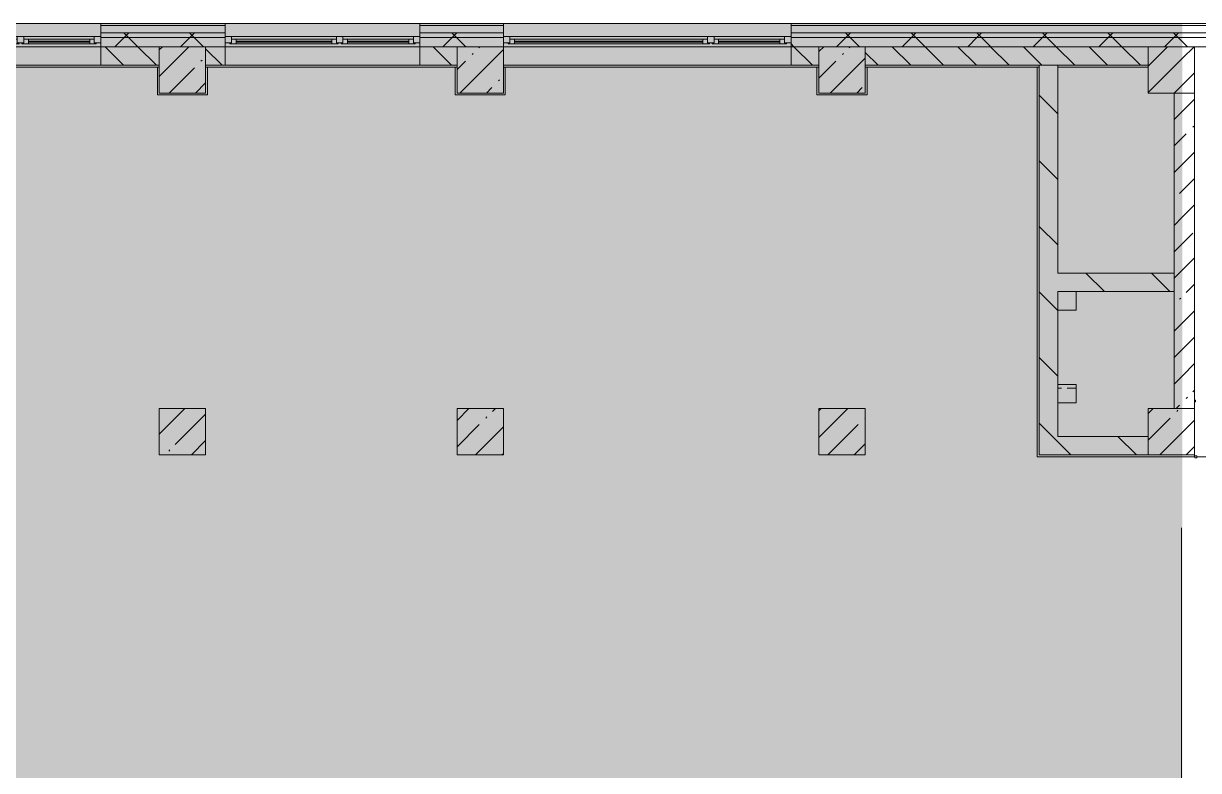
# Model space of a CAD drawing. Header units: millimetres. Extents: x 35378 to 237579, y -8553 to 29000.
# Drawn here: x 180471 to 193137, y 19298 to 27350 of the extents above; entities that cross this region are included whole.
import ezdxf

# ---------------------------------------------------------------- set-up
doc = ezdxf.new("R2010")
doc.units = ezdxf.units.MM
doc.linetypes.add('200_ШТРИХ__ш1_п0_6_', pattern=[160, 100, -60])
doc.layers.add('A-DETL-GENF-3', color=7, linetype='Continuous', lineweight=9, true_color=0xc0c0c0, transparency=0.4)
for name, color, linetype, lineweight in [('A-DETL-MBND', 7, '200_ШТРИХ__ш1_п0_6_', 9), ('A-WALL', 7, 'Continuous', 9), ('A-WALL-4', 7, 'Continuous', 5), ('I-WALL-3', 7, 'Continuous', 5), ('S-COLS-1', 7, 'Continuous', 5), ('Оси', 7, 'Continuous', 9)]:
    doc.layers.add(name, color=color, linetype=linetype, lineweight=lineweight)
for name, color, linetype, lineweight, true_color in [('A-FLOR-1', 7, 'Continuous', 5, 0xb7b7b7), ('A-FLOR-2', 7, 'Continuous', 5, 0xaaaaaa), ('A-GLAZ-3', 7, 'Continuous', 5, 0x737373), ('A-WALL-5', 7, 'Continuous', 5, 0x737373), ('A-WALL-6', 7, 'Continuous', 9, 0x737373), ('I-WALL-2', 7, 'Continuous', 5, 0x737373), ('S-COLS-2', 7, 'Continuous', 5, 0x737373)]:
    doc.layers.add(name, color=color, linetype=linetype, lineweight=lineweight, true_color=true_color)
pattern_1 = [(45, (108394.95, 0), (-285.1231, 285.1231), []), (45, (108680.07, 0), (-285.1231, 285.1231), [504.031, -100.806, 16.764, -84.042])]
pattern_2 = [(45, (-84450, -22950), (-285.1231, 285.1231), []), (45, (-84164.88, -22950), (-285.1231, 285.1231), [504.031, -100.806, 16.764, -84.042])]
pattern_3 = [(45, (108394.95, 0), (-353.5534, 353.5534), []), (135, (108394.95, 0), (-353.5534, -353.5534), [])]
pattern_4 = [(135, (108394.95, 0), (-353.5534, -353.5534), [])]

# ---------------------------------------------------------------- blocks, each defined once
blk = doc.blocks.new('BSC_Колонна _Прямоугольная - 500х500-23287078-3_5_2_птичка')
at = {"layer": 'S-COLS-1'}
h = blk.add_hatch(dxfattribs=at)
h.set_pattern_fill('FP_95', color=256, style=0, pattern_type=2)
h.set_pattern_definition(pattern_2)
h.paths.add_polyline_path([(120, -250), (120, 250), (-250, 250), (-250, -250)])
h = blk.add_hatch(dxfattribs=at)
h.set_pattern_fill('FP_95', color=256, style=0, pattern_type=2)
h.set_pattern_definition(pattern_2)
h.paths.add_polyline_path([(250, -250), (250, 250), (120, 250), (120, -250)])
for p, q in [((250, 250), (120, 250)), ((250, -250), (250, 250)), ((120, -250), (250, -250))]:
    blk.add_line(p, q, dxfattribs=at)
at = {"layer": 'S-COLS-2'}
for p, q in [((120, 250), (-250, 250)), ((-250, 250), (-250, -250)), ((-250, -250), (120, -250))]:
    blk.add_line(p, q, dxfattribs=at)
blk = doc.blocks.new('BSC_Колонна _Прямоугольная - 500х500-V86-3_5_2_птичка')
at = {"layer": 'S-COLS-1'}
h = blk.add_hatch(dxfattribs=at)
h.set_pattern_fill('FP_112', color=256, style=0, pattern_type=2)
h.set_pattern_definition([(45, (-77000, -22950), (-285.1231, 285.1231), []), (45, (-76714.88, -22950), (-285.1231, 285.1231), [504.031, -100.806, 16.764, -84.042])])
h.paths.add_polyline_path([(250, -250), (250, 250), (-250, 250), (-250, -250)])
at = {"layer": 'S-COLS-2'}
for p, q in [((250, 250), (-250, 250)), ((-250, 250), (-250, -250)), ((250, -250), (250, 250)), ((-250, -250), (250, -250))]:
    blk.add_line(p, q, dxfattribs=at)
blk = doc.blocks.new('BSC_Колонна _Прямоугольная - 500х500-V87-3_5_2_птичка')
at = {"layer": 'S-COLS-1'}
h = blk.add_hatch(dxfattribs=at)
h.set_pattern_fill('FP_113', color=256, style=0, pattern_type=2)
h.set_pattern_definition([(45, (-73790, -22950), (-285.1231, 285.1231), []), (45, (-73504.88, -22950), (-285.1231, 285.1231), [504.031, -100.806, 16.764, -84.042])])
h.paths.add_polyline_path([(250, -250), (250, 250), (-250, 250), (-250, -250)])
at = {"layer": 'S-COLS-2'}
for p, q in [((250, 250), (-250, 250)), ((-250, 250), (-250, -250)), ((250, -250), (250, 250)), ((-250, -250), (250, -250))]:
    blk.add_line(p, q, dxfattribs=at)
blk = doc.blocks.new('120_Окно_СКБ_2Ст - 120_Окно_СКБ_2Ст 3100х2500 _мал_створка слева_ 2-19089248-3_5_2_птичка')
at = {"layer": 'A-GLAZ-3'}
for p, q in [((-1550, -75), (-1550, -5)), ((-1550, -5), (-1480, -5)), ((1550, -5), (-1550, -5)), ((-1480, -75), (-1550, -75)), ((-1550, -75), (-1500, -75)), ((-1480, -75), (-1500, -75)), ((-1500, -75), (-1500, -85)), ((-1500, -85), (670, -85)), ((670, -85), (-1500, -85)), ((-1480, -5), (-1480, -75)), ((650, -35), (-1480, -35)), ((-1480, -35), (-1480, -75)), ((-1430, -85), (-1430, -35)), ((-1430, -55), (600, -55)), ((600, -65), (-1430, -65)), ((600, -85), (600, -35)), ((650, -75), (650, -5)), ((650, -5), (720, -5)), ((650, -75), (650, -35)), ((720, -75), (650, -75)), ((670, -75), (650, -75)), ((670, -75), (700, -75)), ((670, -85), (670, -75)), ((720, -75), (700, -75)), ((700, -75), (700, -85)), ((700, -85), (1500, -85)), ((1500, -85), (700, -85)), ((720, -5), (720, -75)), ((1480, -35), (720, -35)), ((720, -35), (720, -75)), ((770, -85), (770, -35)), ((770, -55), (1430, -55)), ((1430, -65), (770, -65)), ((1430, -85), (1430, -35)), ((1480, -75), (1480, -5)), ((1480, -5), (1550, -5)), ((1480, -75), (1480, -35)), ((1550, -75), (1480, -75)), ((1500, -75), (1480, -75)), ((1500, -75), (1550, -75)), ((1500, -85), (1500, -75)), ((1550, -5), (1550, -75))]:
    blk.add_line(p, q, dxfattribs=at)
blk = doc.blocks.new('120_Окно_СКБ_2Ст - 120_Окно_СКБ_2Ст 2100х2400 _мал створка справа_-19092174-3_5_2_птичка')
at = {"layer": 'A-GLAZ-3'}
for p, q in [((-1050, -75), (-1050, -5)), ((-1050, -5), (-980, -5)), ((1050, -5), (-1050, -5)), ((-980, -75), (-1050, -75)), ((-1050, -75), (-1000, -75)), ((-980, -75), (-1000, -75)), ((-1000, -75), (-1000, -85)), ((-1000, -85), (170, -85)), ((170, -85), (-1000, -85)), ((-980, -5), (-980, -75)), ((150, -35), (-980, -35)), ((-980, -35), (-980, -75)), ((-930, -85), (-930, -35)), ((-930, -55), (100, -55)), ((100, -65), (-930, -65)), ((100, -85), (100, -35)), ((150, -75), (150, -5)), ((150, -5), (220, -5)), ((150, -75), (150, -35)), ((220, -75), (150, -75)), ((170, -75), (150, -75)), ((170, -75), (200, -75)), ((170, -85), (170, -75)), ((220, -75), (200, -75)), ((200, -75), (200, -85)), ((200, -85), (1000, -85)), ((1000, -85), (200, -85)), ((220, -5), (220, -75)), ((980, -35), (220, -35)), ((220, -35), (220, -75)), ((270, -85), (270, -35)), ((270, -55), (930, -55)), ((930, -65), (270, -65)), ((930, -85), (930, -35)), ((980, -75), (980, -5)), ((980, -5), (1050, -5)), ((980, -75), (980, -35)), ((1050, -75), (980, -75)), ((1000, -75), (980, -75)), ((1000, -75), (1050, -75)), ((1000, -85), (1000, -75)), ((1050, -5), (1050, -75))]:
    blk.add_line(p, q, dxfattribs=at)
blk = doc.blocks.new('BSC_Колонна _Прямоугольная - 500х500-V163-3_5_2_птичка')
at = {"layer": 'S-COLS-1'}
h = blk.add_hatch(dxfattribs=at)
h.set_pattern_fill('FP_150', color=256, style=0, pattern_type=2)
h.set_pattern_definition([(45, (-80900, -22950), (-285.1231, 285.1231), []), (45, (-80614.88, -22950), (-285.1231, 285.1231), [504.031, -100.806, 16.764, -84.042])])
h.paths.add_polyline_path([(250, -250), (250, 250), (-250, 250), (-250, -250)])
at = {"layer": 'S-COLS-2'}
for p, q in [((250, 250), (-250, 250)), ((-250, 250), (-250, -250)), ((250, -250), (250, 250)), ((-250, -250), (250, -250))]:
    blk.add_line(p, q, dxfattribs=at)

msp = doc.modelspace()

# ---------------------------------------------------------------- hatches: boundary and pattern name
at = {"layer": 'A-DETL-GENF-3'}
msp.add_hatch(color=256, dxfattribs=at).paths.add_polyline_path([(179244.5, -251.7), (184244.9, -251.7), (184244.9, 3288.3), (192964.9, 3288.3), (192964.9, 27348.3), (150304.9, 27348.3), (150304.9, 23888.3), (146705.1, 23888.3), (146705.1, -251.7), (178312.4, -251.7)])
at = {"layer": 'A-WALL-4'}
h = msp.add_hatch(dxfattribs=at)
h.set_pattern_fill('FP_98', color=256, style=0, pattern_type=2)
h.set_pattern_definition(pattern_3)
h.paths.add_polyline_path([(192911.2, 27200), (192964.9, 27200), (192964.9, 27250), (188744.9, 27250), (188744.9, 27200), (192761.2, 27200)])
h.paths.add_polyline_path([(184744.9, 27200), (185644.9, 27200), (185644.9, 27250), (184744.9, 27250)])
h.paths.add_polyline_path([(178004.9, 27200), (179204.9, 27200), (179204.9, 27250), (178004.9, 27250)])
h.paths.add_polyline_path([(182644.9, 27200), (182644.9, 27250), (181304.9, 27250), (181304.9, 27200), (182041.1, 27200)])
h.paths.add_polyline_path([(171254.9, 27200), (175504.9, 27200), (175504.9, 27250), (171254.9, 27250)])
h.paths.add_polyline_path([(170354.9, 27200), (170354.9, 27250), (168254.9, 27250), (168254.9, 27200), (169922.7, 27200)])
h.paths.add_polyline_path([(167126.1, 27200), (167354.9, 27200), (167354.9, 27250), (166254.9, 27250), (166254.9, 27200)])
h.paths.add_polyline_path([(162465.2, 27200), (163154.9, 27200), (163154.9, 27250), (161654.9, 27250), (161654.9, 27200)])
h.paths.add_polyline_path([(150454.9, 27200), (152954.9, 27200), (152954.9, 27250), (150454.9, 27250)])
h.paths.add_polyline_path([(157155.2, 27200), (157155.2, 27250), (156054.9, 27250), (156054.9, 27200), (156872.1, 27200)])
h.paths.add_polyline_path([(158055.2, 27200), (159154.9, 27200), (159154.9, 27250), (158055.2, 27250)])
h = msp.add_hatch(dxfattribs=at)
h.set_pattern_fill('FP_98', color=256, style=0, pattern_type=2)
h.set_pattern_definition(pattern_3)
h.paths.add_polyline_path([(201604.9, 27200), (201604.9, 27250), (192964.9, 27250), (192964.9, 27200), (201554.9, 27200)])
h = msp.add_hatch(dxfattribs=at)
h.set_pattern_fill('FP_98', color=256, style=0, pattern_type=2)
h.set_pattern_definition(pattern_3)
h.paths.add_polyline_path([(192874.9, 27100), (192964.9, 27100), (192964.9, 27200), (188744.9, 27200), (188744.9, 27100), (192761.2, 27100)])
h.paths.add_polyline_path([(184837.7, 27100), (185644.9, 27100), (185644.9, 27200), (184744.9, 27200), (184744.9, 27100)])
h.paths.add_polyline_path([(182041.1, 27100), (182644.9, 27100), (182644.9, 27200), (181304.9, 27200), (181304.9, 27100)])
h.paths.add_polyline_path([(179204.9, 27100), (179204.9, 27200), (178004.9, 27200), (178004.9, 27100), (178312.4, 27100)])
h.paths.add_polyline_path([(171254.9, 27100), (175504.9, 27100), (175504.9, 27200), (171254.9, 27200)])
h.paths.add_polyline_path([(167126.1, 27100), (167354.9, 27100), (167354.9, 27200), (166254.9, 27200), (166254.9, 27100)])
h.paths.add_polyline_path([(168254.9, 27100), (170354.9, 27100), (170354.9, 27200), (168254.9, 27200)])
h.paths.add_polyline_path([(162465.2, 27100), (163154.9, 27100), (163154.9, 27200), (161654.9, 27200), (161654.9, 27100)])
h.paths.add_polyline_path([(158736.5, 27100), (159154.9, 27100), (159154.9, 27200), (158055.2, 27200), (158055.2, 27100)])
h.paths.add_polyline_path([(152954.9, 27100), (152954.9, 27200), (150554.9, 27200), (150554.9, 27100), (152211.2, 27100)])
h.paths.add_polyline_path([(156872.1, 27100), (157155.2, 27100), (157155.2, 27200), (156054.9, 27200), (156054.9, 27100)])
h = msp.add_hatch(dxfattribs=at)
h.set_pattern_fill('FP_98', color=256, style=0, pattern_type=2)
h.set_pattern_definition(pattern_3)
h.paths.add_polyline_path([(201454.9, 27100), (201554.9, 27100), (201554.9, 27200), (192964.9, 27200), (192964.9, 27100), (200684.8, 27100)])
h = msp.add_hatch(dxfattribs=at)
h.set_pattern_fill('FP_96', color=256, style=0, pattern_type=2)
h.set_pattern_definition([(135, (108394.95, 0), (-176.7767, -176.7767), [])])
h.paths.add_polyline_path([(185144.9, 26900), (185144.9, 27100), (184744.9, 27100), (184744.9, 26900), (184837.7, 26900)])
h.paths.add_polyline_path([(192594.9, 26900), (192594.9, 27100), (189544.9, 27100), (189544.9, 26900), (192295.1, 26900)])
h.paths.add_polyline_path([(189044.9, 26900), (189044.9, 27100), (188744.9, 27100), (188744.9, 26900), (189032.5, 26900)])
h.paths.add_polyline_path([(181934.9, 26900), (181934.9, 27100), (181304.9, 27100), (181304.9, 26900)])
h.paths.add_polyline_path([(178312.4, 26900), (178704.9, 26900), (178704.9, 27100), (178004.9, 27100), (178004.9, 26900)])
h.paths.add_polyline_path([(182434.9, 26900), (182644.9, 26900), (182644.9, 27100), (182434.9, 27100)])
h.paths.add_polyline_path([(174554.9, 26900), (174554.9, 27100), (171254.9, 27100), (171254.9, 26900), (172719.2, 26900)])
h.paths.add_polyline_path([(175154.9, 26900), (175504.9, 26900), (175504.9, 27100), (175154.9, 27100)])
h.paths.add_polyline_path([(167354.9, 26900), (167354.9, 27100), (166254.9, 27100), (166254.9, 26900), (167126.1, 26900)])
h.paths.add_polyline_path([(162465.2, 26900), (162554.9, 26900), (162554.9, 27100), (161654.9, 27100), (161654.9, 26900)])
h.paths.add_polyline_path([(168254.9, 26900), (168554.9, 26900), (168554.9, 27100), (168254.9, 27100)])
h.paths.add_polyline_path([(158055.2, 26900), (159154.9, 26900), (159154.9, 27100), (158055.2, 27100)])
h.paths.add_polyline_path([(169154.9, 26900), (170354.9, 26900), (170354.9, 27100), (169154.9, 27100)])
h.paths.add_polyline_path([(156054.9, 26900), (156554.9, 26900), (156554.9, 27100), (156054.9, 27100)])
h.paths.add_polyline_path([(151279, 26900), (152954.9, 26900), (152954.9, 27100), (151154.9, 27100), (151154.9, 26900)])
at = {"layer": 'I-WALL-3'}
h = msp.add_hatch(dxfattribs=at)
h.set_pattern_fill('FP_97', color=256, style=0, pattern_type=2)
h.set_pattern_definition(pattern_4)
h.paths.add_polyline_path([(191420, 24259.9), (191620, 24259.9), (191620, 26900), (191420, 26900), (191420, 25105.2)])
h = msp.add_hatch(dxfattribs=at)
h.set_pattern_fill('FP_94', color=256, style=0, pattern_type=2)
h.set_pattern_definition(pattern_1)
h.paths.add_polyline_path([(192964.9, 23200), (192964.9, 26600), (192874.9, 26600), (192874.9, 23200)])
h = msp.add_hatch(dxfattribs=at)
h.set_pattern_fill('FP_94', color=256, style=0, pattern_type=2)
h.set_pattern_definition(pattern_1)
h.paths.add_polyline_path([(193094.9, 23200), (193094.9, 26600), (192964.9, 26600), (192964.9, 23200)])
h = msp.add_hatch(dxfattribs=at)
h.set_pattern_fill('FP_97', color=256, style=0, pattern_type=2)
h.set_pattern_definition(pattern_4)
h.paths.add_polyline_path([(191918.1, 24460), (192874.9, 24460), (192874.9, 24660), (191620, 24660), (191620, 24460)])
h = msp.add_hatch(dxfattribs=at)
h.set_pattern_fill('FP_97', color=256, style=0, pattern_type=2)
h.set_pattern_definition(pattern_4)
h.paths.add_polyline_path([(191420, 22700), (191620, 22700), (191620, 24259.9), (191420, 24259.9), (191420, 22791.4)])
h = msp.add_hatch(dxfattribs=at)
h.set_pattern_fill('FP_97', color=256, style=0, pattern_type=2)
h.set_pattern_definition(pattern_4)
h.paths.add_polyline_path([(192594.9, 22700), (192594.9, 22900), (191620, 22900), (191620, 22700)])
at = {"layer": 'S-COLS-1'}
h = msp.add_hatch(dxfattribs=at)
h.set_pattern_fill('FP_94', color=256, style=0, pattern_type=2)
h.set_pattern_definition(pattern_1)
h.paths.add_polyline_path([(182434.9, 26600), (182434.9, 27100), (181934.9, 27100), (181934.9, 26600), (182041.1, 26600)])
h = msp.add_hatch(dxfattribs=at)
h.set_pattern_fill('FP_94', color=256, style=0, pattern_type=2)
h.set_pattern_definition(pattern_1)
h.paths.add_polyline_path([(185144.9, 26600), (185644.9, 26600), (185644.9, 27100), (185144.9, 27100), (185144.9, 26714.1)])
h = msp.add_hatch(dxfattribs=at)
h.set_pattern_fill('FP_94', color=256, style=0, pattern_type=2)
h.set_pattern_definition(pattern_1)
h.paths.add_polyline_path([(189498.6, 26600), (189544.9, 26600), (189544.9, 27100), (189044.9, 27100), (189044.9, 26600)])
h = msp.add_hatch(dxfattribs=at)
h.set_pattern_fill('FP_94', color=256, style=0, pattern_type=2)
h.set_pattern_definition(pattern_1)
h.paths.add_polyline_path([(192594.9, 26600), (192964.9, 26600), (192964.9, 27100), (192594.9, 27100), (192594.9, 26840.6)])
h = msp.add_hatch(dxfattribs=at)
h.set_pattern_fill('FP_94', color=256, style=0, pattern_type=2)
h.set_pattern_definition(pattern_1)
h.paths.add_polyline_path([(193094.9, 26600), (193094.9, 27100), (192964.9, 27100), (192964.9, 26600)])

# ---------------------------------------------------------------- linework, layer by layer
at = {"layer": 'A-DETL-MBND'}
for p, q in [((191820, 23420), (191620, 23420)), ((193104.9, 23290.5), (193094.9, 23290.5)), ((193094.9, 23270.5), (193104.9, 23270.5)), ((193104.9, 23270.5), (193104.9, 23290.5))]:
    msp.add_line(p, q, dxfattribs=at)
at = {"layer": 'A-FLOR-1'}
for p, q in [((181914.9, 26580), (181914.9, 26880)), ((182454.9, 26880), (182454.9, 26580)), ((185124.9, 26580), (185124.9, 26880)), ((185664.9, 26880), (185664.9, 26580)), ((189024.9, 26580), (189024.9, 26880)), ((189565, 26880), (189565, 26580)), ((191400, 22680), (191400, 26880)), ((182454.9, 26580), (181914.9, 26580)), ((185664.9, 26580), (185124.9, 26580)), ((189565, 26580), (189024.9, 26580)), ((191620, 24459.9), (191820, 24459.9)), ((191820, 24459.9), (191820, 24259.9)), ((191820, 24259.9), (191620, 24259.9)), ((191620, 23459.9), (191820, 23459.9)), ((191820, 23459.9), (191820, 23259.9)), ((191820, 23259.9), (191620, 23259.9)), ((193099.5, 22680), (191400, 22680))]:
    msp.add_line(p, q, dxfattribs=at)
at = {"layer": 'A-FLOR-2'}
for p, q in [((193094.9, 22680), (193094.9, 22700)), ((193384.9, 22680), (193119.5, 22680))]:
    msp.add_line(p, q, dxfattribs=at)
at = {"layer": 'A-WALL'}
for p, q in [((201684.9, 27330), (188744.9, 27330)), ((201604.9, 27250), (188744.9, 27250)), ((201554.9, 27200), (188744.9, 27200))]:
    msp.add_line(p, q, dxfattribs=at)
at = {"layer": 'A-WALL-4'}
for p, q in [((184744.9, 27350), (150304.9, 27350)), ((201704.9, 27350), (184744.9, 27350)), ((189044.9, 27100), (201204.9, 27100)), ((193119.5, 22689), (193099.5, 22689)), ((193099.5, 22689), (193099.5, 22669)), ((193119.5, 22669), (193119.5, 22689)), ((193099.5, 22669), (193119.5, 22669))]:
    msp.add_line(p, q, dxfattribs=at)
at = {"layer": 'A-WALL-5'}
for p, q in [((181304.9, 27348.3), (181304.9, 26900)), ((182644.9, 26900), (182644.9, 27348.3)), ((184744.9, 27348.3), (184744.9, 26900)), ((185644.9, 27100), (185644.9, 27348.3)), ((188744.9, 27348.3), (188744.9, 26900)), ((189044.9, 27100), (161654.9, 27100)), ((181934.9, 26900), (181934.9, 27100)), ((182434.9, 27100), (182434.9, 26900)), ((185144.9, 26900), (185144.9, 27100)), ((189044.9, 26900), (189044.9, 27100)), ((189544.9, 27100), (189544.9, 26900)), ((192594.9, 26900), (192594.9, 27100)), ((181304.9, 26900), (181934.9, 26900)), ((182434.9, 26900), (182644.9, 26900)), ((184744.9, 26900), (185144.9, 26900)), ((188744.9, 26900), (189044.9, 26900)), ((189544.9, 26900), (191420, 26900)), ((191620, 26900), (192594.9, 26900))]:
    msp.add_line(p, q, dxfattribs=at)
at = {"layer": 'A-WALL-6'}
for p, q in [((182644.9, 27330), (181304.9, 27330)), ((182644.9, 27250), (181304.9, 27250)), ((185644.9, 27330), (184744.9, 27330)), ((185644.9, 27250), (184744.9, 27250)), ((182644.9, 27200), (181304.9, 27200)), ((185644.9, 27200), (184744.9, 27200)), ((191620, 26900), (191420, 26900))]:
    msp.add_line(p, q, dxfattribs=at)
at = {"layer": 'I-WALL-2'}
for p, q in [((179204.9, 27100), (181304.9, 27100)), ((182644.9, 27100), (184744.9, 27100)), ((185644.9, 27100), (188744.9, 27100)), ((181304.9, 26900), (179204.9, 26900)), ((181934.9, 26880), (179204.9, 26880)), ((185144.9, 26880), (182434.9, 26880)), ((184744.9, 26900), (182644.9, 26900)), ((188744.9, 26900), (185644.9, 26900)), ((189044.9, 26880), (185644.9, 26880)), ((191420, 26880), (189544.9, 26880)), ((191420, 26900), (191420, 22700)), ((191620, 24660), (191620, 26900)), ((192594.9, 26880), (191620, 26880)), ((192874.9, 26600), (192874.9, 23200)), ((192874.9, 24660), (191620, 24660)), ((191620, 24460), (192874.9, 24460)), ((191620, 22900), (191620, 24460)), ((192594.9, 22900), (191620, 22900)), ((191420, 22700), (192594.9, 22700))]:
    msp.add_line(p, q, dxfattribs=at)
at = {"layer": 'I-WALL-3'}
for p, q in [((193094.9, 26600), (192874.9, 26600)), ((193094.9, 23200), (193094.9, 26600))]:
    msp.add_line(p, q, dxfattribs=at)
at = {"layer": 'S-COLS-1'}
for p, q in [((193094.9, 27100), (192964.9, 27100)), ((193094.9, 26600), (193094.9, 27100)), ((192964.9, 26600), (193094.9, 26600))]:
    msp.add_line(p, q, dxfattribs=at)
at = {"layer": 'S-COLS-2'}
for p, q in [((182434.9, 27100), (181934.9, 27100)), ((181934.9, 27100), (181934.9, 26900)), ((182434.9, 26900), (182434.9, 27100)), ((185644.9, 27100), (185144.9, 27100)), ((185144.9, 27100), (185144.9, 26900)), ((185644.9, 26600), (185644.9, 27100)), ((189544.9, 27100), (189044.9, 27100)), ((189044.9, 27100), (189044.9, 26900)), ((189544.9, 26900), (189544.9, 27100)), ((192964.9, 27100), (192594.9, 27100)), ((192594.9, 27100), (192594.9, 26900)), ((181934.9, 26900), (181934.9, 26600)), ((182434.9, 26600), (182434.9, 26900)), ((185144.9, 26900), (185144.9, 26600)), ((189044.9, 26900), (189044.9, 26600)), ((189544.9, 26600), (189544.9, 26900)), ((192594.9, 26900), (192594.9, 26600)), ((181934.9, 26600), (182434.9, 26600)), ((185144.9, 26600), (185644.9, 26600)), ((189044.9, 26600), (189544.9, 26600)), ((192594.9, 26600), (192964.9, 26600))]:
    msp.add_line(p, q, dxfattribs=at)
at = {"layer": 'Оси'}
msp.add_line((192954.9, 10029.8), (192954.9, 21915.1), dxfattribs=at)

# ---------------------------------------------------------------- block references
at = {"layer": 'A-GLAZ-3'}
for name, p in [('120_Окно_СКБ_2Ст - 120_Окно_СКБ_2Ст 2100х2400 _мал створка справа_-19092174-3_5_2_птичка', (180254.9, 27215)), ('120_Окно_СКБ_2Ст - 120_Окно_СКБ_2Ст 2100х2400 _мал створка справа_-19092174-3_5_2_птичка', (183694.9, 27215)), ('120_Окно_СКБ_2Ст - 120_Окно_СКБ_2Ст 3100х2500 _мал_створка слева_ 2-19089248-3_5_2_птичка', (187194.9, 27215))]:
    msp.add_blockref(name, p, dxfattribs=at)
at = {"layer": 'S-COLS-1'}
msp.add_blockref('BSC_Колонна _Прямоугольная - 500х500-23287078-3_5_2_птичка', (192844.9, 22950), dxfattribs=at)
at = {"layer": 'S-COLS-2'}
for name, p in [('BSC_Колонна _Прямоугольная - 500х500-V87-3_5_2_птичка', (182184.9, 22950)), ('BSC_Колонна _Прямоугольная - 500х500-V86-3_5_2_птичка', (185394.9, 22950)), ('BSC_Колонна _Прямоугольная - 500х500-V163-3_5_2_птичка', (189294.9, 22950))]:
    msp.add_blockref(name, p, dxfattribs=at)

doc.saveas('drawing.dxf')
